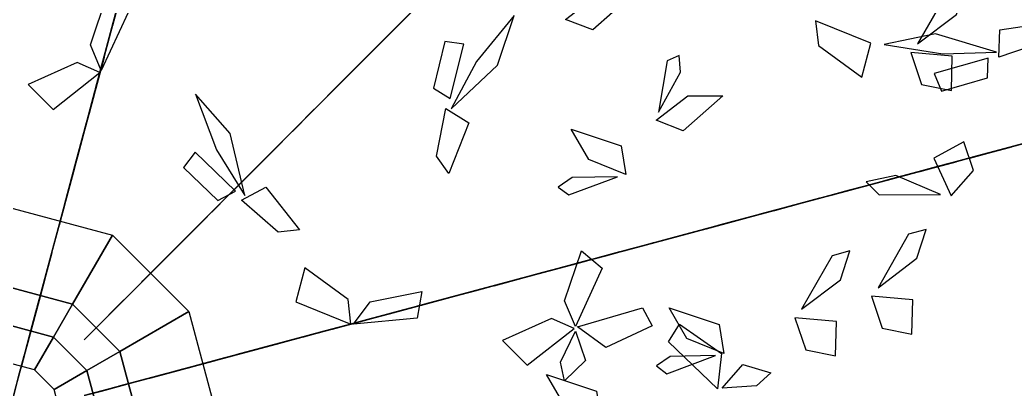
# Model space of a CAD drawing. Extents: x 169.79 to 176.47, y 71.61 to 78.33.
# Drawn here: x 173.175 to 175.131, y 75.022 to 75.746 of the extents above; entities that cross this region are included whole.
import ezdxf

# ---------------------------------------------------------------- set-up
doc = ezdxf.new("R2010")
doc.units = 0
doc.header["$MEASUREMENT"] = 0
doc.layers.add('3D_TREE_03_LEAVES', color=3, linetype='CONTINUOUS')
doc.layers.add('3D_TREE_03_TRUNK', color=45, linetype='CONTINUOUS')

msp = doc.modelspace()

# ---------------------------------------------------------------- linework, layer by layer
at = {"layer": '3D_TREE_03_LEAVES'}
for points in [[(173.3566, 75.7345, 10.0238), (173.3742, 75.8001, 9.941), (173.4088, 75.9293, 9.9155), (173.3863, 75.8452, 10.0195)], [(174.0408, 75.858, 8.392), (173.9928, 75.81, 8.3092), (173.8982, 75.7154, 8.2837), (173.9598, 75.7769, 8.3877)], [(174.0174, 75.8346, 9.8339), (173.8812, 75.6984, 9.7272), (173.8755, 75.6927, 9.7434), (173.9247, 75.7419, 9.8455)], [(173.325, 75.6165, 4.4264), (173.3584, 75.741, 4.4236), (173.3781, 75.8147, 4.3154), (173.3413, 75.6774, 4.3455)], [(173.9049, 75.7221, 4.6032), (173.9829, 75.8001, 4.5735), (173.9364, 75.7536, 4.5417), (173.9259, 75.7431, 4.565)], [(174.9396, 75.699, 7.2517), (175.0159, 75.7566, 7.1865), (175.0341, 75.8134, 7.2144), (174.9995, 75.8041, 7.261)], [(173.3345, 75.6469, 3.5837), (173.3133, 75.6973, 3.5349), (173.3462, 75.7955, 3.5196), (173.3873, 75.7611, 3.5815)], [(173.355, 75.7283, 10.0195), (173.3484, 75.7037, 9.8922), (173.3616, 75.7529, 9.803), (173.3709, 75.7878, 9.9028)], [(173.9493, 75.7665, 3.3701), (173.9666, 75.7838, 3.2563), (173.9293, 75.7465, 3.1631), (173.9047, 75.7219, 3.2469)], [(174.3786, 75.7957, 8.2568), (174.3009, 75.7265, 8.3126), (174.2477, 75.7474, 8.4197), (174.3095, 75.7955, 8.3685)], [(173.3233, 75.61, 8.641), (173.3584, 75.7409, 8.496), (173.3576, 75.7382, 8.5732), (173.3433, 75.6846, 8.6353)], [(174.0229, 75.5718, 8.6058), (174.1139, 75.6575, 8.5453), (174.1462, 75.7551, 8.5918), (174.0725, 75.6648, 8.6198)], [(174.8299, 75.6341, 4.3736), (174.8478, 75.7007, 4.451), (174.7392, 75.7444, 4.5129), (174.7446, 75.6962, 4.4551)], [(175.207, 75.7426, 7.7915), (175.1899, 75.7041, 7.8659), (175.0994, 75.6731, 7.9311), (175.1013, 75.7268, 7.8287)], [(173.8974, 75.7146, 4.6011), (173.9154, 75.7326, 4.4738), (173.8794, 75.6965, 4.3846), (173.8538, 75.671, 4.4844)], [(175.0945, 75.6831, 7.9124), (174.9748, 75.719, 7.852), (174.8742, 75.6982, 7.8985), (174.9892, 75.6795, 7.9264)], [(173.3522, 75.7181, 10.0217), (173.3237, 75.6114, 9.9919), (173.3407, 75.675, 9.9601), (173.3446, 75.6894, 9.9834)], [(173.8929, 75.7101, 4.6054), (173.8448, 75.662, 4.5226), (173.7502, 75.5674, 4.4971), (173.8118, 75.629, 4.6011)], [(174.0209, 75.5917, 8.6291), (174.0477, 75.6989, 8.6942), (174.0104, 75.7036, 8.7594), (173.9879, 75.6124, 8.7035)], [(173.3269, 75.6235, 3.2464), (173.3206, 75.5998, 3.1326), (173.3342, 75.6507, 3.0394), (173.3432, 75.6844, 3.1232)], [(173.7807, 75.5978, 9.1866), (173.8439, 75.6611, 9.1622), (173.8659, 75.683, 9.0671), (173.8106, 75.6278, 9.0916)], [(174.9263, 75.6825, 7.2563), (174.9475, 75.6197, 7.1586), (175.0062, 75.6077, 7.0516), (175.0079, 75.6749, 7.1167)], [(173.1912, 75.6195, 3.4438), (173.2399, 75.5707, 3.5212), (173.3321, 75.6429, 3.5831), (173.2876, 75.6624, 3.5253)], [(173.2862, 75.4717, 9.6472), (173.3038, 75.5373, 9.5644), (173.3384, 75.6665, 9.539), (173.3159, 75.5825, 9.643)], [(173.3238, 75.6119, 4.418), (173.3175, 75.5883, 4.3041), (173.3311, 75.6392, 4.211), (173.3401, 75.6728, 4.2947)], [(174.4301, 75.5651, 7.9404), (174.4733, 75.6435, 7.9497), (174.4707, 75.6761, 7.9869), (174.4472, 75.666, 8.0148)], [(175.0783, 75.6714, 7.9357), (174.9721, 75.641, 8.0009), (174.9866, 75.6063, 8.066), (175.0769, 75.6324, 8.0102)], [(173.3228, 75.6083, 4.433), (173.3255, 75.6183, 4.5271), (173.3299, 75.6346, 4.5262), (173.3343, 75.651, 4.4631)], [(173.7794, 75.5966, 9.952), (173.8303, 75.6474, 10.0598), (173.8409, 75.6581, 9.9392), (173.8056, 75.6228, 9.8371)], [(173.7809, 75.5981, 3.0112), (173.8318, 75.6489, 3.119), (173.8424, 75.6596, 2.9984), (173.8071, 75.6243, 2.8964)], [(173.2763, 75.4346, 8.8197), (173.3097, 75.5591, 8.8169), (173.3294, 75.6327, 8.7087), (173.2926, 75.4955, 8.7388)], [(173.3155, 75.5807, 3.1006), (173.3286, 75.6298, 2.9989), (173.3137, 75.5744, 3.0356), (173.3155, 75.5807, 3.0535)], [(173.7494, 75.5666, 9.3334), (173.774, 75.5912, 9.2845), (173.8093, 75.6265, 9.2835), (173.8093, 75.6265, 9.2977)], [(173.3223, 75.6065, 4.4208), (173.3133, 75.5728, 4.3719), (173.3004, 75.5246, 4.3709), (173.3004, 75.5246, 4.385)], [(173.3254, 75.618, 3.2492), (173.3164, 75.5844, 3.2003), (173.3035, 75.5362, 3.1994), (173.3035, 75.5362, 3.2135)], [(173.3124, 75.5692, 4.2721), (173.3255, 75.6183, 4.1705), (173.3107, 75.5628, 4.2072), (173.3124, 75.5692, 4.2251)], [(173.3216, 75.6037, 8.6391), (173.3128, 75.5709, 8.5469), (173.3148, 75.5782, 8.5431), (173.324, 75.6127, 8.5864)], [(173.3027, 75.5333, 10.2424), (173.3198, 75.5969, 10.1384), (173.311, 75.564, 10.0322), (173.2978, 75.5148, 10.1299)], [(173.3044, 75.5394, 10.2487), (173.3093, 75.5579, 10.3379), (173.3148, 75.5784, 10.3443), (173.3159, 75.5825, 10.27)], [(173.6168, 75.4019, 8.2335), (173.5881, 75.5235, 8.173), (173.5197, 75.6002, 8.2196), (173.561, 75.4912, 8.2475)], [(173.7423, 75.5595, 3.0425), (173.7128, 75.53, 3.1573), (173.7637, 75.5809, 3.2629), (173.7776, 75.5948, 3.1341)], [(173.7767, 75.5939, 9.1847), (173.7407, 75.5579, 9.0831), (173.7813, 75.5985, 9.1198), (173.7767, 75.5939, 9.1377)], [(174.5568, 75.5975, 7.7682), (174.479, 75.5284, 7.824), (174.4259, 75.5492, 7.9311), (174.4876, 75.5973, 7.8799)], [(173.3109, 75.5637, 4.274), (173.2878, 75.4774, 4.2495), (173.2797, 75.4474, 4.1545), (173.2999, 75.5228, 4.179)], [(173.314, 75.5753, 3.1024), (173.2908, 75.4889, 3.078), (173.2828, 75.4589, 2.9829), (173.303, 75.5344, 3.0074)], [(173.6775, 75.4947, 6.9309), (173.7408, 75.5579, 6.9064), (173.7627, 75.5799, 6.8114), (173.7075, 75.5247, 6.8359)], [(173.6921, 75.5093, 10.1869), (173.743, 75.5602, 10.2948), (173.7536, 75.5708, 10.1741), (173.7184, 75.5356, 10.0721)], [(173.7454, 75.5626, 9.3306), (173.7627, 75.5799, 9.2167), (173.7254, 75.5426, 9.1236), (173.7008, 75.518, 9.2073)], [(173.74, 75.5572, 9.9763), (173.7597, 75.5769, 9.7966), (173.7466, 75.5638, 9.8), (173.7088, 75.526, 9.8928)], [(173.7415, 75.5587, 3.0355), (173.7612, 75.5784, 2.8558), (173.7481, 75.5653, 2.8592), (173.7104, 75.5275, 2.952)], [(174.0182, 75.4447, 8.4848), (173.9935, 75.4787, 8.5593), (174.0119, 75.5726, 8.6244), (174.0574, 75.5441, 8.522)], [(173.7376, 75.5547, 9.9786), (173.6014, 75.4186, 9.8719), (173.5956, 75.4128, 9.8882), (173.6449, 75.4621, 9.9902)], [(173.7391, 75.5562, 3.0378), (173.6029, 75.4201, 2.9311), (173.5971, 75.4143, 2.9474), (173.6464, 75.4636, 3.0494)], [(173.2846, 75.4656, 9.643), (173.278, 75.4409, 9.5156), (173.2912, 75.4902, 9.4264), (173.3005, 75.525, 9.5262)], [(173.6463, 75.4634, 7.0777), (173.6709, 75.4881, 7.0288), (173.7062, 75.5233, 7.0278), (173.7062, 75.5233, 7.0419)], [(174.2584, 75.532, 8.2568), (174.3571, 75.4992, 8.3126), (174.3657, 75.4428, 8.4197), (174.2931, 75.4722, 8.3685)], [(175.2679, 75.5357, 8.9584), (175.0819, 75.4859, 8.8516), (175.0741, 75.4838, 8.8679), (175.1413, 75.5018, 8.9699)], [(173.3, 75.523, 10.253), (173.2626, 75.3836, 10.3888), (173.2857, 75.4697, 10.3782), (173.2994, 75.521, 10.3209)], [(173.6536, 75.4707, 10.2182), (173.624, 75.4412, 10.333), (173.6749, 75.4921, 10.4386), (173.6888, 75.506, 10.3098)], [(175.0057, 75.4007, 8.4569), (175.0495, 75.4504, 8.3592), (175.0305, 75.5072, 8.2521), (174.9715, 75.4751, 8.3173)], [(175.178, 75.5116, 4.8753), (175.0471, 75.4766, 4.7304), (175.0499, 75.4773, 4.8075), (175.1035, 75.4917, 4.8696)], [(173.2751, 75.43, 8.8113), (173.2687, 75.4064, 8.6974), (173.2824, 75.4573, 8.6043), (173.2914, 75.4909, 8.688)], [(173.5986, 75.4101, 8.2568), (173.5191, 75.4868, 8.3219), (173.4964, 75.4569, 8.3871), (173.5641, 75.3917, 8.3312)], [(173.6527, 75.4699, 10.2113), (173.6724, 75.4896, 10.0315), (173.6593, 75.4765, 10.035), (173.6216, 75.4388, 10.1278)], [(173.6735, 75.4907, 6.929), (173.6376, 75.4548, 6.8274), (173.6782, 75.4954, 6.8641), (173.6735, 75.4907, 6.882)], [(175.0408, 75.4749, 9.209), (175.1103, 75.4935, 9.3168), (175.1248, 75.4974, 9.1962), (175.0766, 75.4845, 9.0941)], [(175.0421, 75.4752, 3.325), (175.1116, 75.4938, 3.4328), (175.1262, 75.4977, 3.3122), (175.078, 75.4848, 3.2102)], [(173.2741, 75.4264, 8.8263), (173.2768, 75.4364, 8.9204), (173.2812, 75.4527, 8.9195), (173.2855, 75.4691, 8.8564)], [(173.6503, 75.4675, 10.2136), (173.5141, 75.3313, 10.1069), (173.5084, 75.3256, 10.1231), (173.5576, 75.3748, 10.2252)], [(173.6423, 75.4595, 7.0749), (173.6596, 75.4768, 6.961), (173.6223, 75.4395, 6.8679), (173.5977, 75.4149, 6.9516)], [(175.0528, 75.4781, 8.8876), (174.8813, 75.4321, 8.7774), (174.8533, 75.4246, 8.7821), (174.9351, 75.4466, 8.8853)], [(174.987, 75.4605, 9.2333), (175.0139, 75.4677, 9.0536), (174.996, 75.4629, 9.057), (174.9444, 75.449, 9.1498)], [(174.9883, 75.4608, 3.3493), (175.0152, 75.468, 3.1696), (174.9973, 75.4632, 3.173), (174.9457, 75.4494, 3.2658)], [(174.9894, 75.4611, 3.3563), (174.9491, 75.4503, 3.4711), (175.0186, 75.4689, 3.5767), (175.0376, 75.474, 3.4479)], [(175.055, 75.4787, 8.8876), (175.073, 75.4835, 8.6928), (175.0584, 75.4796, 8.7055), (175.0124, 75.4673, 8.7948)], [(173.2818, 75.4553, 9.6451), (173.2533, 75.3487, 9.6154), (173.2703, 75.4122, 9.5835), (173.2741, 75.4266, 9.6069)], [(173.6389, 75.4561, 7.0833), (173.5478, 75.3649, 7.0805), (173.4939, 75.311, 6.9723), (173.5943, 75.4115, 7.0024)], [(173.6449, 75.4621, 7.0899), (173.6376, 75.4548, 7.184), (173.6256, 75.4428, 7.1831), (173.6136, 75.4308, 7.12)], [(174.9836, 75.4596, 9.2356), (174.7976, 75.4097, 9.1289), (174.7898, 75.4076, 9.1452), (174.857, 75.4256, 9.2472)], [(174.985, 75.4599, 3.3517), (174.799, 75.4101, 3.245), (174.7911, 75.408, 3.2612), (174.8583, 75.426, 3.3633)], [(174.8807, 75.432, 6.8263), (174.9671, 75.4551, 6.8018), (174.9971, 75.4632, 6.7068), (174.9216, 75.4429, 6.7313)], [(173.2636, 75.3873, 8.6654), (173.2768, 75.4364, 8.5638), (173.2619, 75.3809, 8.6005), (173.2636, 75.3873, 8.6184)], [(174.3497, 75.4384, 8.429), (174.2603, 75.4367, 8.4383), (174.2333, 75.4181, 8.4755), (174.2538, 75.4028, 8.5034)], [(174.8325, 75.4191, 6.9703), (174.8562, 75.4254, 6.8564), (174.8053, 75.4118, 6.7633), (174.7716, 75.4027, 6.847)], [(174.7999, 75.4103, 9.5041), (174.8862, 75.4335, 9.4797), (174.9162, 75.4415, 9.3846), (174.8408, 75.4213, 9.4091)], [(174.8753, 75.4305, 6.8244), (174.8262, 75.4174, 6.7228), (174.8816, 75.4322, 6.7595), (174.8753, 75.4305, 6.7774)], [(174.838, 75.4205, 6.9731), (174.8716, 75.4295, 6.9242), (174.9198, 75.4425, 6.9232), (174.9198, 75.4425, 6.9373)], [(174.9848, 75.4038, 8.4522), (174.8967, 75.4411, 8.3871), (174.8384, 75.4285, 8.415), (174.8638, 75.4032, 8.4615)], [(173.2212, 75.2292, 10.3794), (173.2388, 75.2948, 10.2966), (173.2735, 75.424, 10.2712), (173.2509, 75.3399, 10.3752)], [(173.2736, 75.4246, 8.8141), (173.2646, 75.3909, 8.7652), (173.2517, 75.3427, 8.7642), (173.2517, 75.3427, 8.7783)], [(173.5832, 75.4004, 2.9671), (173.5963, 75.4135, 2.7723), (173.5857, 75.4028, 2.785), (173.552, 75.3692, 2.8743)], [(173.7245, 75.3341, 8.1125), (173.6827, 75.3298, 8.187), (173.6106, 75.3926, 8.2521), (173.658, 75.4178, 8.1498)], [(174.828, 75.4178, 6.9787), (174.7034, 75.3845, 6.9759), (174.6298, 75.3647, 6.8677), (174.7671, 75.4015, 6.8978)], [(174.7721, 75.4029, 3.2809), (174.79, 75.4077, 3.0861), (174.7754, 75.4038, 3.0988), (174.7295, 75.3915, 3.1881)], [(174.7944, 75.4089, 9.5022), (174.7453, 75.3957, 9.4006), (174.8008, 75.4106, 9.4373), (174.7944, 75.4089, 9.4552)], [(174.7571, 75.3989, 9.6509), (174.7908, 75.4079, 9.602), (174.839, 75.4208, 9.601), (174.839, 75.4208, 9.6152)], [(174.8362, 75.42, 6.9853), (174.8262, 75.4174, 7.0794), (174.8098, 75.413, 7.0785), (174.7934, 75.4086, 7.0154)], [(173.5816, 75.3987, 2.9671), (173.4561, 75.2732, 2.8569), (173.4356, 75.2527, 2.8616), (173.4954, 75.3126, 2.9648)], [(174.7471, 75.3962, 9.6566), (174.6226, 75.3628, 9.6537), (174.5489, 75.3431, 9.5455), (174.6862, 75.3799, 9.5756)], [(174.7698, 75.4023, 3.2809), (174.5984, 75.3563, 3.1707), (174.5704, 75.3488, 3.1754), (174.6522, 75.3707, 3.2786)], [(174.7517, 75.3974, 9.6481), (174.7753, 75.4037, 9.5342), (174.7244, 75.3901, 9.4411), (174.6908, 75.3811, 9.5248)], [(174.7553, 75.3984, 9.6631), (174.7453, 75.3957, 9.7572), (174.729, 75.3913, 9.7563), (174.7126, 75.3869, 9.6933)], [(173.2622, 75.3818, 8.6673), (173.239, 75.2955, 8.6428), (173.231, 75.2655, 8.5478), (173.2512, 75.3409, 8.5723)], [(174.6525, 75.3708, 6.8), (174.5216, 75.3358, 6.655), (174.5243, 75.3365, 6.7322), (174.578, 75.3509, 6.7943)], [(174.5576, 75.3454, 5.2739), (174.6971, 75.3828, 5.4098), (174.6109, 75.3597, 5.3991), (174.5597, 75.346, 5.3418)], [(174.5735, 75.3497, 9.7216), (174.643, 75.3683, 9.8295), (174.6576, 75.3722, 9.7089), (174.6094, 75.3593, 9.6068)], [(174.6589, 75.3725, 6.7981), (174.6916, 75.3813, 6.7059), (174.6843, 75.3794, 6.7021), (174.6498, 75.3701, 6.7454)], [(173.5152, 75.3323, 6.9027), (173.5391, 75.3563, 6.8105), (173.5338, 75.351, 6.8067), (173.5085, 75.3257, 6.85)], [(174.4363, 75.3129, 3.1819), (174.5758, 75.3503, 3.3177), (174.4897, 75.3272, 3.3071), (174.4384, 75.3135, 3.2498)], [(174.5717, 75.3492, 9.4778), (174.4408, 75.3141, 9.3329), (174.4435, 75.3148, 9.41), (174.4971, 75.3292, 9.4721)], [(174.5473, 75.3427, 5.2633), (174.4838, 75.3256, 5.1593), (174.5166, 75.3344, 5.0531), (174.5658, 75.3476, 5.1508)], [(174.578, 75.3509, 9.4759), (174.6108, 75.3596, 9.3837), (174.6035, 75.3577, 9.3799), (174.5689, 75.3484, 9.4232)], [(173.5105, 75.3277, 6.9046), (173.4147, 75.2318, 6.7596), (173.4167, 75.2338, 6.8368), (173.4559, 75.2731, 6.8989)], [(174.5164, 75.3344, 9.7483), (174.3304, 75.2845, 9.6416), (174.3225, 75.2824, 9.6578), (174.3898, 75.3004, 9.7599)], [(174.3748, 75.2964, 8.6008), (174.4612, 75.3196, 8.5764), (174.4912, 75.3276, 8.4813), (174.4157, 75.3074, 8.5058)], [(174.5198, 75.3353, 9.746), (174.5467, 75.3425, 9.5662), (174.5287, 75.3377, 9.5697), (174.4772, 75.3239, 9.6625)], [(174.5412, 75.341, 5.2697), (174.5227, 75.3361, 5.3588), (174.5022, 75.3306, 5.3652), (174.4981, 75.3295, 5.2909)], [(174.862, 75.2207, 6.8934), (174.9383, 75.2783, 6.8282), (174.9565, 75.3351, 6.8561), (174.9219, 75.3258, 6.9027)], [(173.4928, 75.31, 10.1428), (173.3673, 75.1845, 10.0327), (173.3468, 75.164, 10.0373), (173.4067, 75.2238, 10.1405)], [(173.4944, 75.3116, 10.1428), (173.5076, 75.3247, 9.948), (173.4969, 75.3141, 9.9607), (173.4633, 75.2804, 10.05)], [(174.3148, 75.2803, 4.1066), (174.4011, 75.3035, 4.0822), (174.4311, 75.3115, 3.9871), (174.3557, 75.2913, 4.0116)], [(174.4261, 75.3102, 3.1712), (174.3625, 75.2931, 3.0672), (174.3953, 75.3019, 2.9611), (174.4445, 75.3151, 3.0587)], [(174.4199, 75.3085, 3.1776), (174.4015, 75.3036, 3.2668), (174.381, 75.2981, 3.2731), (174.3769, 75.297, 3.1988)], [(173.2211, 75.2285, 3.7657), (173.2147, 75.2049, 3.6519), (173.2284, 75.2558, 3.5587), (173.2374, 75.2894, 3.6425)], [(174.2669, 75.1445, 4.8442), (174.2457, 75.195, 4.7954), (174.2786, 75.2932, 4.7802), (174.3197, 75.2587, 4.8421)], [(174.3266, 75.2835, 8.7448), (174.3502, 75.2898, 8.631), (174.2993, 75.2762, 8.5378), (174.2657, 75.2672, 8.6215)], [(174.272, 75.2689, 4.2534), (174.3057, 75.2779, 4.2045), (174.3539, 75.2908, 4.2036), (174.3539, 75.2908, 4.2177)], [(174.3693, 75.295, 8.599), (174.3202, 75.2818, 8.4973), (174.3757, 75.2967, 8.534), (174.3693, 75.295, 8.5519)], [(174.3321, 75.285, 8.7476), (174.3657, 75.294, 8.6987), (174.4139, 75.3069, 8.6978), (174.4139, 75.3069, 8.7119)], [(174.7117, 75.1783, 7.0935), (174.7881, 75.2359, 7.0283), (174.8063, 75.2927, 7.0562), (174.7717, 75.2834, 7.1028)], [(173.2196, 75.223, 10.3752), (173.213, 75.1984, 10.2478), (173.2262, 75.2476, 10.1587), (173.2355, 75.2825, 10.2584)], [(173.3812, 75.1983, 3.8937), (173.4444, 75.2616, 3.8693), (173.4664, 75.2835, 3.7742), (173.4111, 75.2283, 3.7987)], [(174.1614, 75.2393, 2.9864), (174.2478, 75.2624, 2.9619), (174.2778, 75.2704, 2.8669), (174.2024, 75.2502, 2.8913)], [(174.2666, 75.2674, 4.2506), (174.2902, 75.2738, 4.1367), (174.2393, 75.2601, 4.0436), (174.2057, 75.2511, 4.1273)], [(174.2134, 75.2532, 9.643), (174.2829, 75.2718, 9.7508), (174.2975, 75.2757, 9.6302), (174.2493, 75.2628, 9.5282)], [(174.3093, 75.2789, 4.1048), (174.2602, 75.2657, 4.0031), (174.3157, 75.2806, 4.0398), (174.3093, 75.2789, 4.0577)], [(173.735, 75.2596, 3.4438), (173.7171, 75.193, 3.5212), (173.8257, 75.1493, 3.5831), (173.8203, 75.1976, 3.5253)], [(174.262, 75.2662, 4.2591), (174.1375, 75.2328, 4.2562), (174.0639, 75.2131, 4.148), (174.2011, 75.2499, 4.1781)], [(174.1187, 75.2278, 3.1332), (174.1524, 75.2368, 3.0842), (174.2005, 75.2497, 3.0833), (174.2005, 75.2497, 3.0974)], [(174.1608, 75.2391, 9.6743), (174.1204, 75.2283, 9.7891), (174.1899, 75.2469, 9.8947), (174.2089, 75.252, 9.7659)], [(174.2702, 75.2684, 4.2657), (174.2602, 75.2657, 4.3598), (174.2439, 75.2613, 4.3588), (174.2275, 75.2569, 4.2958)], [(173.2096, 75.1858, 3.6199), (173.2228, 75.2349, 3.5183), (173.2079, 75.1794, 3.555), (173.2096, 75.1858, 3.5728)], [(174.1563, 75.2379, 9.6696), (173.9703, 75.188, 9.5629), (173.9624, 75.1859, 9.5792), (174.0296, 75.2039, 9.6812)], [(174.1133, 75.2263, 3.1304), (174.1369, 75.2327, 3.0165), (174.086, 75.219, 2.9233), (174.0524, 75.21, 3.0071)], [(174.156, 75.2378, 2.9845), (174.1069, 75.2246, 2.8829), (174.1624, 75.2395, 2.9196), (174.156, 75.2378, 2.9374)], [(174.1596, 75.2388, 9.6673), (174.1865, 75.246, 9.4876), (174.1686, 75.2412, 9.491), (174.117, 75.2274, 9.5838)], [(173.2169, 75.2128, 10.3773), (173.1883, 75.1061, 10.3476), (173.2053, 75.1697, 10.3157), (173.2092, 75.184, 10.3391)], [(173.2196, 75.223, 3.7686), (173.2106, 75.1894, 3.7196), (173.1977, 75.1412, 3.7187), (173.1977, 75.1412, 3.7328)], [(173.3499, 75.1671, 4.0405), (173.3745, 75.1917, 3.9916), (173.4098, 75.227, 3.9907), (173.4098, 75.227, 4.0048)], [(173.8304, 75.1492, 3.5837), (173.8635, 75.1928, 3.5349), (173.9649, 75.2134, 3.5196), (173.9556, 75.1606, 3.5815)], [(174.0866, 75.2192, 4.0803), (173.9557, 75.1841, 3.9354), (173.9584, 75.1848, 4.0125), (174.012, 75.1992, 4.0746)], [(173.9559, 75.1842, 10.115), (174.0422, 75.2073, 10.0905), (174.0722, 75.2153, 9.9955), (173.9968, 75.1951, 10.0199)], [(174.0929, 75.2209, 4.0784), (174.1257, 75.2297, 3.9862), (174.1184, 75.2277, 3.9824), (174.0839, 75.2185, 4.0257)], [(173.3772, 75.1944, 3.8918), (173.3412, 75.1584, 3.7902), (173.3818, 75.199, 3.8269), (173.3772, 75.1944, 3.8448)], [(173.9131, 75.1727, 10.2618), (173.9468, 75.1817, 10.2128), (173.995, 75.1946, 10.2119), (173.995, 75.1946, 10.226)], [(174.8487, 75.2042, 6.898), (174.8699, 75.1414, 6.8003), (174.9286, 75.1295, 6.6933), (174.9303, 75.1966, 6.7584)], [(173.2082, 75.1803, 3.6218), (173.185, 75.094, 3.5973), (173.177, 75.064, 3.5023), (173.1972, 75.1394, 3.5267)], [(173.3459, 75.1631, 4.0377), (173.3632, 75.1804, 3.9238), (173.3259, 75.1431, 3.8307), (173.3013, 75.1185, 3.9144)], [(173.9411, 75.1802, 9.5989), (173.7697, 75.1343, 9.4887), (173.7417, 75.1268, 9.4934), (173.8235, 75.1487, 9.5966)], [(173.8294, 75.1503, 3.053), (173.8989, 75.1689, 3.1609), (173.9134, 75.1728, 3.0403), (173.8652, 75.1599, 2.9382)], [(173.8446, 75.1544, 10.389), (173.9141, 75.173, 10.4969), (173.9287, 75.1769, 10.3763), (173.8805, 75.164, 10.2742)], [(173.9077, 75.1713, 10.2589), (173.9313, 75.1776, 10.1451), (173.8804, 75.1639, 10.0519), (173.8468, 75.1549, 10.1357)], [(173.9434, 75.1808, 9.5989), (173.9613, 75.1856, 9.4041), (173.9467, 75.1817, 9.4168), (173.9008, 75.1694, 9.5061)], [(173.9504, 75.1827, 10.1131), (173.9013, 75.1695, 10.0115), (173.9568, 75.1844, 10.0482), (173.9504, 75.1827, 10.066)], [(174.2707, 75.144, 4.8486), (174.3985, 75.1814, 4.9665), (174.4176, 75.1456, 5.0055), (174.3266, 75.1031, 4.9297)], [(174.4511, 75.181, 8.9129), (174.5498, 75.1483, 8.9688), (174.5584, 75.0918, 9.0758), (174.4858, 75.1212, 9.0246)], [(173.7286, 75.1233, 7.433), (173.815, 75.1464, 7.4085), (173.845, 75.1545, 7.3135), (173.7695, 75.1342, 7.338)], [(173.7893, 75.1395, 6.2405), (173.8756, 75.1627, 6.2161), (173.9056, 75.1707, 6.121), (173.8302, 75.1505, 6.1455)], [(174.1236, 75.1171, 4.7043), (174.1723, 75.0683, 4.7818), (174.2645, 75.1406, 4.8436), (174.22, 75.16, 4.7858)], [(174.6985, 75.1618, 7.0981), (174.7197, 75.099, 7.0004), (174.7784, 75.087, 6.8934), (174.7801, 75.1542, 6.9585)], [(173.7722, 75.135, 3.0797), (173.5862, 75.0851, 2.973), (173.5784, 75.083, 2.9892), (173.6456, 75.101, 3.0913)], [(173.7875, 75.1391, 10.4157), (173.6015, 75.0892, 10.309), (173.5936, 75.0871, 10.3252), (173.6609, 75.1051, 10.4273)], [(173.7411, 75.1266, 6.3845), (173.7647, 75.1329, 6.2706), (173.7138, 75.1193, 6.1775), (173.6802, 75.1103, 6.2612)], [(173.6859, 75.1118, 7.5798), (173.7195, 75.1208, 7.5309), (173.7677, 75.1338, 7.5299), (173.7677, 75.1338, 7.544)], [(173.7756, 75.1359, 3.0774), (173.8025, 75.1431, 2.8976), (173.7846, 75.1383, 2.9011), (173.733, 75.1245, 2.9939)], [(173.7838, 75.1381, 6.2386), (173.7347, 75.1249, 6.137), (173.7902, 75.1398, 6.1737), (173.7838, 75.1381, 6.1916)], [(173.7767, 75.1362, 3.0843), (173.7364, 75.1254, 3.1992), (173.8059, 75.144, 3.3047), (173.8249, 75.1491, 3.176)], [(173.7465, 75.1281, 6.3873), (173.7802, 75.1371, 6.3384), (173.8284, 75.15, 6.3374), (173.8284, 75.15, 6.3516)], [(173.7909, 75.14, 10.4134), (173.8177, 75.1472, 10.2336), (173.7998, 75.1424, 10.2371), (173.7483, 75.1285, 10.3299)], [(174.2673, 75.1355, 4.8492), (174.2868, 75.0776, 4.9), (174.2454, 75.038, 4.8759), (174.2373, 75.0745, 4.8484)], [(174.5463, 75.0224, 3.6728), (174.45, 75.1143, 3.7908), (174.4715, 75.1488, 3.8297), (174.5538, 75.0913, 3.7539)], [(173.7365, 75.1254, 6.393), (173.612, 75.092, 6.3901), (173.5383, 75.0723, 6.2819), (173.6756, 75.1091, 6.312)], [(173.6804, 75.1104, 7.577), (173.7041, 75.1167, 7.4631), (173.6532, 75.1031, 7.3699), (173.6195, 75.094, 7.4537)], [(173.7232, 75.1218, 7.4311), (173.6741, 75.1087, 7.3295), (173.7295, 75.1235, 7.3662), (173.7232, 75.1218, 7.3841)], [(173.7447, 75.1276, 6.3996), (173.7347, 75.1249, 6.4936), (173.7183, 75.1205, 6.4927), (173.702, 75.1161, 6.4297)], [(173.6759, 75.1091, 7.5854), (173.5513, 75.0758, 7.5826), (173.4777, 75.056, 7.4744), (173.615, 75.0928, 7.5045)], [(173.547, 75.0746, 10.3994), (173.6865, 75.112, 10.5353), (173.6003, 75.0889, 10.5247), (173.549, 75.0752, 10.4674)], [(173.6841, 75.1113, 7.592), (173.6741, 75.1087, 7.6861), (173.6577, 75.1043, 7.6852), (173.6413, 75.0999, 7.6221)], [(173.1669, 75.0264, 3.1381), (173.1606, 75.0027, 3.0243), (173.1742, 75.0537, 2.9311), (173.1832, 75.0873, 3.0149)], [(173.5571, 75.0773, 3.0089), (173.3856, 75.0314, 2.8988), (173.3576, 75.0239, 2.9034), (173.4394, 75.0458, 3.0066)], [(173.5611, 75.0784, 6.2142), (173.4302, 75.0433, 6.0693), (173.4329, 75.044, 6.1464), (173.4865, 75.0584, 6.2085)], [(173.5367, 75.0719, 10.3888), (173.4732, 75.0548, 10.2848), (173.506, 75.0636, 10.1787), (173.5552, 75.0768, 10.2763)], [(173.5593, 75.0779, 3.0089), (173.5773, 75.0827, 2.8141), (173.5627, 75.0788, 2.8269), (173.5168, 75.0665, 2.9162)], [(173.5674, 75.0801, 6.2123), (173.6002, 75.0889, 6.1201), (173.5929, 75.0869, 6.1163), (173.5583, 75.0776, 6.1596)], [(174.5424, 75.0875, 9.0851), (174.453, 75.0858, 9.0944), (174.426, 75.0672, 9.1316), (174.4465, 75.0519, 9.1595)], [(173.5004, 75.0621, 7.4066), (173.3695, 75.0271, 7.2617), (173.3722, 75.0278, 7.3389), (173.4259, 75.0422, 7.401)], [(173.5306, 75.0702, 10.3952), (173.5121, 75.0653, 10.4843), (173.4916, 75.0598, 10.4907), (173.4875, 75.0587, 10.4164)], [(173.5068, 75.0638, 7.4048), (173.5395, 75.0726, 7.3125), (173.5323, 75.0707, 7.3088), (173.4977, 75.0614, 7.3521)], [(174.5554, 75.0237, 3.6734), (174.5958, 75.0696, 3.7243), (174.6508, 75.0535, 3.7001), (174.6232, 75.0282, 3.6726)], [(173.344, 75.0202, 4.2285), (173.4303, 75.0434, 4.204), (173.4603, 75.0514, 4.109), (173.3849, 75.0312, 4.1334)], [(174.2099, 75.0504, 9.1782), (174.3086, 75.0177, 9.234), (174.3171, 74.9612, 9.341), (174.2445, 74.9906, 9.2898)], [(173.3012, 75.0088, 4.3753), (173.3349, 75.0178, 4.3263), (173.3831, 75.0307, 4.3254), (173.3831, 75.0307, 4.3395)]]:
    msp.add_3dface(points, dxfattribs=at)

# ---------------------------------------------------------------- meshes
at = {"layer": '3D_TREE_03_TRUNK'}
mesh = msp.add_polymesh((12, 4), dxfattribs=dict(at, m_close=True))
for k, corner in enumerate([(172.741, 74.9686), (172.8977, 74.9686, 0.2218), (172.9723, 74.9686, 0.6628), (173.047, 74.9686, 3.0103), (172.796, 74.7634), (172.9317, 74.8417, 0.2218), (172.9963, 74.8791, 0.6628), (173.061, 74.9164, 3.0103), (172.9462, 74.6132), (173.0245, 74.7488, 0.2218), (173.0619, 74.8135, 0.6628), (173.0992, 74.8781, 3.0103), (173.1514, 74.5582), (173.1514, 74.7148, 0.2218), (173.1514, 74.7895, 0.6628), (173.1514, 74.8641, 3.0103), (173.3566, 74.6132), (173.2783, 74.7488, 0.2218), (173.241, 74.8135, 0.6628), (173.2037, 74.8781, 3.0103), (173.5068, 74.7634), (173.3712, 74.8417, 0.2218), (173.3066, 74.8791, 0.6628), (173.2419, 74.9164, 3.0103), (173.5618, 74.9686), (173.4052, 74.9686, 0.2218), (173.3306, 74.9686, 0.6628), (173.2559, 74.9686, 3.0103), (173.5068, 75.1738), (173.3712, 75.0955, 0.2218), (173.3066, 75.0582, 0.6628), (173.2419, 75.0209, 3.0103), (173.3566, 75.324), (173.2783, 75.1884, 0.2218), (173.241, 75.1237, 0.6628), (173.2037, 75.0591, 3.0103), (173.1514, 75.379), (173.1514, 75.2224, 0.2218), (173.1514, 75.1477, 0.6628), (173.1514, 75.0731, 3.0103), (172.9462, 75.324), (173.0245, 75.1884, 0.2218), (173.0619, 75.1237, 0.6628), (173.0992, 75.0591, 3.0103), (172.796, 75.1738), (172.9317, 75.0955, 0.2218), (172.9963, 75.0582, 0.6628), (173.061, 75.0209, 3.0103)]):
    mesh.set_mesh_vertex(divmod(k, 4), corner)

doc.saveas('drawing.dxf')
